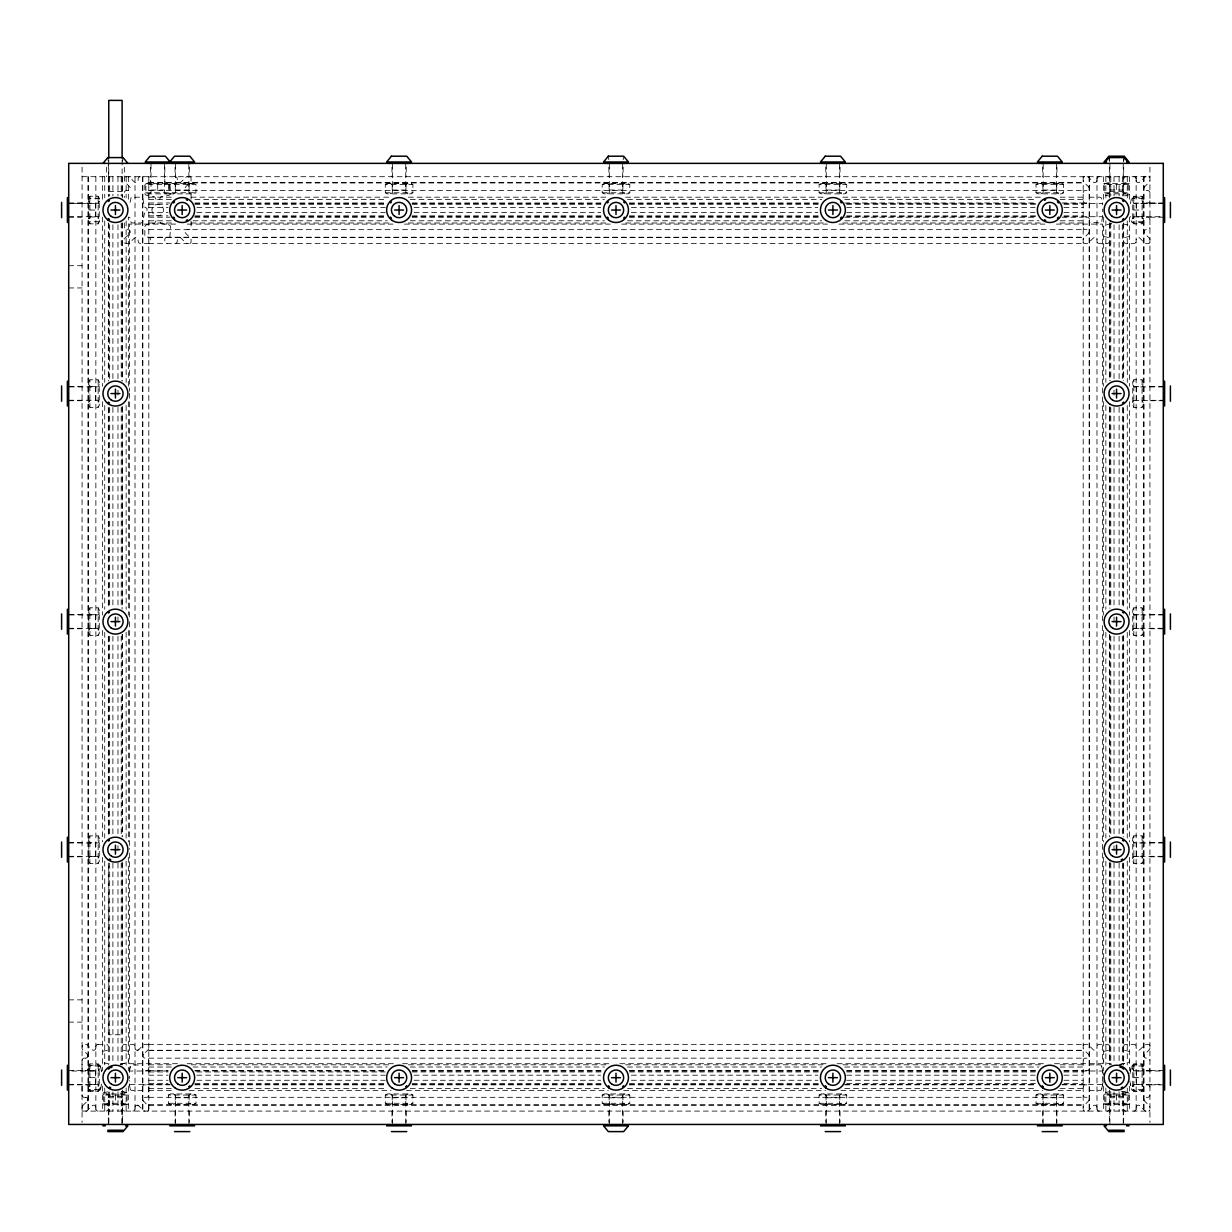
<?xml version="1.0" encoding="UTF-8"?>
<svg xmlns="http://www.w3.org/2000/svg" width="1232" height="1232" viewBox="0 0 1232 1232"><rect width="100%" height="100%" fill="white"/><g stroke="black" fill="none" stroke-linecap="round" stroke-linejoin="round"><path stroke-width="0.75" stroke-dasharray="5 3.75" d="M95.819 1048.062A2.218 2.218 0 0 1 92.015 1049.633L87.395 1045.013A2.218 2.218 0 0 0 85.87 1044.351L82.344 1044.69L82.02 1048.155A2.218 2.218 0 0 0 82.667 1049.726L87.349 1054.346M88.304 1065.603L98.468 1064.818A2.218 2.218 0 0 1 100.654 1066.635L101.563 1071.393M102.549 1051.358L106.091 1050.588A2.218 2.218 0 0 0 108.277 1048.355M128.344 1103.98L124.74 1104.873A2.218 2.218 0 0 0 122.507 1107.091M142.573 1089.735L141.757 1090.628L132.363 1090.628A2.218 2.218 0 0 1 130.176 1088.826L129.283 1084.129L130.222 1088.826M1083.19 177.824L1084.299 176.715M1089.427 198.075L1090.197 197.197L1099.591 197.182A2.218 2.218 0 0 1 1101.778 198.999L1102.686 203.757M1103.656 183.83L1107.214 182.952A2.218 2.218 0 0 0 1109.447 180.719M1129.451 236.452L1125.909 237.222A2.218 2.218 0 0 0 1123.676 239.455M1083.19 1045.475L1084.021 1044.397L1086.994 1044.351A2.218 2.218 0 0 1 1088.564 1045.013L1093.184 1049.633A2.218 2.218 0 0 0 1096.988 1048.062M1143.696 222.222L1133.532 222.992A2.218 2.218 0 0 1 1131.346 221.175L1130.437 216.432M1089.427 1065.711L1090.197 1064.833L1099.591 1064.818A2.218 2.218 0 0 1 1101.778 1066.635L1103.287 1074.566L1101.778 1066.635M1149.933 242.35L1149.102 243.428L1146.13 243.459A2.218 2.218 0 0 1 1144.559 242.812L1139.939 238.176A2.218 2.218 0 0 0 1136.135 239.763M1103.656 1051.481L1107.214 1050.588A2.218 2.218 0 0 0 1109.447 1048.355M1129.467 1103.98L1125.909 1104.873A2.218 2.218 0 0 0 1123.676 1107.091M1143.696 1089.735L1142.926 1090.628L1133.532 1090.628A2.218 2.218 0 0 1 1131.346 1088.826L1130.437 1084.068M1149.933 1109.986L1148.825 1111.095M122.599 161.146L123.092 157.588M623.161 159.76L623.654 156.202M1123.492 161.546L1124.231 156.202M1123.723 161.146L1124.215 157.588M89.027 1090.628L98.468 1090.628A2.218 2.218 0 0 0 100.654 1088.826L101.548 1084.129M129.329 1071.332L130.222 1066.635A2.218 2.218 0 0 1 132.363 1064.818L142.388 1065.172M1102.671 216.478L1101.778 221.175A2.218 2.218 0 0 1 1099.591 222.992L1089.427 222.222M1130.452 203.696L1131.346 198.999A2.218 2.218 0 0 1 1133.532 197.182L1142.926 197.197L1143.696 198.075M1089.427 1089.735L1090.197 1090.628L1099.591 1090.628A2.218 2.218 0 0 0 1101.778 1088.826L1103.256 1080.988M1131.346 1066.635L1129.867 1074.458L1131.346 1066.635A2.218 2.218 0 0 1 1133.532 1064.818L1142.926 1064.833L1143.696 1065.711M100.608 1088.826L101.517 1084.068M129.268 1071.393L130.176 1066.635M1101.778 1088.826L1102.686 1084.068M147.655 1111.095L148.718 1110.417L148.764 1107.306A2.218 2.218 0 0 0 148.163 1105.735L143.482 1101.1M145.761 184.523L146.023 183.414L169.385 183.414L169.385 193.871L146.023 193.871L145.761 184.523L195.98 184.523L195.98 192.762L193.886 193.871L170.478 193.871L168.384 192.762L168.384 184.523L170.478 183.414L193.886 183.414L195.98 184.523M103.442 1095.063L103.704 1093.939L127.081 1093.939L127.081 1104.396L103.704 1104.396L103.442 1095.063L127.343 1095.063M1104.611 184.523L1104.873 183.414L1128.25 183.414L1128.25 193.871L1104.873 193.871L1104.611 184.523L1128.512 184.523M1104.611 1095.063L1104.873 1093.939L1128.25 1093.939L1128.25 1104.396L1104.873 1104.396L1104.611 1095.063L1128.512 1095.063M98.16 203.372L99.268 201.139L98.16 203.388L68.715 203.388M88.812 402.479L89.921 400.261M99.268 384.677L98.16 386.91L68.715 386.925M88.812 630.522L89.921 628.289M99.268 612.72L98.16 614.937L68.715 614.953M88.812 858.55L89.921 856.317M99.268 840.748L98.16 842.981L89.921 842.75M98.16 1071.008L99.268 1068.775L98.16 1071.024L68.715 1071.024M1133.84 216.724L1132.732 218.942L1133.84 216.709L1163.285 216.724M1142.079 203.372L1143.188 201.139L1142.079 203.388M1132.732 402.479L1133.84 400.261M1142.079 386.91L1143.188 384.677M1132.732 630.522L1133.84 628.289L1163.285 628.274M1142.079 614.937L1143.188 612.72M1132.732 858.55L1133.84 856.317L1163.285 856.317M1143.188 840.748L1142.079 842.981L1133.84 842.75M1133.84 1084.36L1132.732 1086.593L1133.84 1084.345L1163.285 1084.345M88.812 198.337L89.921 196.242L98.16 196.242L99.268 198.337L99.268 221.745L98.16 223.839L89.921 223.839L88.812 221.745L88.812 198.337L99.268 198.352M89.921 379.795L88.812 381.874L88.812 405.297L89.921 407.376L98.16 407.376L99.268 405.297L99.268 381.874L98.16 379.795L89.921 379.795L89.921 407.376M89.921 607.823L88.812 609.902L88.812 633.325L89.921 635.404L98.16 635.404L99.268 633.325L99.268 609.902L98.16 607.823L89.921 607.823L89.921 635.404M89.921 835.85L88.812 837.945L88.812 861.353L89.921 863.447L98.16 863.447L99.268 861.353L99.268 837.945L98.16 835.85L89.921 835.85L89.921 863.447M88.812 1065.973L89.921 1063.894L98.16 1063.894L99.268 1065.973L99.268 1089.396L98.16 1091.475L89.921 1091.475L88.812 1089.396L88.812 1065.973L99.268 1066.003M1132.732 198.337L1133.84 196.242L1142.079 196.242L1143.188 198.337L1143.188 221.745L1142.079 223.839L1133.84 223.839L1132.732 221.745L1132.732 198.337L1143.188 198.352M1133.84 379.795L1132.732 381.874L1132.732 405.297L1133.84 407.376L1142.079 407.376L1143.188 405.297L1143.188 381.874L1142.079 379.795L1133.84 379.795L1133.84 407.376M1133.84 607.823L1132.732 609.902L1132.732 633.325L1133.84 635.404L1142.079 635.404L1143.188 633.325L1143.188 609.902L1142.079 607.823L1133.84 607.823L1133.84 635.404M1133.84 835.85L1132.732 837.945L1132.732 861.353L1133.84 863.447L1142.079 863.447L1143.188 861.353L1143.188 837.945L1142.079 835.85L1133.84 835.85L1133.84 863.447M1132.732 1065.973L1133.84 1063.894L1142.079 1063.894L1143.188 1065.973L1143.188 1089.396L1142.079 1091.475L1133.84 1091.475L1132.732 1089.396L1132.732 1065.973L1143.188 1066.003M82.667 1105.735L87.349 1101.1M138.816 1049.633A2.218 2.218 0 0 1 135.012 1048.062A2.218 2.218 0 0 0 138.769 1049.633L143.436 1045.013A2.218 2.218 0 0 1 144.96 1044.351L148.487 1044.69L148.764 1048.155A2.218 2.218 0 0 1 148.163 1049.726L143.482 1054.346M385.293 184.523L387.387 183.414L410.795 183.414L412.889 184.523L412.889 192.762L410.795 193.871L387.387 193.871L385.293 192.762L385.293 184.523L412.889 184.523M602.202 184.523L604.296 183.414L627.704 183.414L629.798 184.523L629.798 192.762L627.704 193.871L604.296 193.871L602.202 192.762L602.202 184.523L629.798 184.523M819.111 184.523L821.205 183.414L844.613 183.414L846.707 184.523L846.707 192.762L844.613 193.871L821.205 193.871L819.111 192.762L819.111 184.523L846.707 184.523M1036.02 184.523L1038.114 183.414L1061.522 183.414L1063.616 184.523L1063.616 192.762L1061.522 193.871L1038.114 193.871L1036.02 192.762L1036.02 184.523L1063.616 184.523M168.384 1095.063L170.478 1093.939L193.886 1093.939L195.98 1095.063L195.98 1103.287L193.886 1104.396L170.478 1104.396L168.384 1103.287L168.384 1095.063L195.98 1095.063M385.293 1095.063L387.387 1093.939L410.795 1093.939L412.889 1095.063L412.889 1103.287L410.795 1104.396L387.387 1104.396L385.293 1103.287L385.293 1095.063L412.889 1095.063M602.202 1095.063L604.296 1093.939L627.704 1093.939L629.798 1095.063L629.798 1103.287L627.704 1104.396L604.296 1104.396L602.202 1103.287L602.202 1095.063L629.798 1095.063M819.111 1095.063L821.205 1093.939L844.613 1093.939L846.707 1095.063L846.707 1103.287L844.613 1104.396L821.205 1104.396L819.111 1103.287L819.111 1095.063L846.707 1095.063M1036.02 1095.063L1038.114 1093.939L1061.522 1093.939L1063.616 1095.063L1063.616 1103.287L1061.522 1104.396L1038.114 1104.396L1036.02 1103.287L1036.02 1095.063L1063.616 1095.063M164.364 184.523L166.597 183.414M148.826 193.871L151.043 192.762L151.028 163.317M188.85 184.523L191.083 183.414M173.281 193.871L175.498 192.762L175.514 163.317M405.759 184.523L407.992 183.414M390.19 193.871L392.423 192.762L392.423 163.317M622.668 184.523L624.901 183.414M607.099 193.871L609.332 192.762L609.332 163.317M839.577 184.523L841.81 183.414M824.008 193.871L826.241 192.762L826.256 163.317M1056.502 184.523L1058.719 183.414M1040.917 193.871L1043.15 192.762L1043.165 163.317M1123.23 184.523L1125.447 183.414M1107.676 193.871L1109.893 192.762L1109.893 163.317M124.278 1093.939L122.06 1095.063L122.06 1124.493M106.506 1104.396L108.724 1103.287M191.083 1093.939L188.85 1095.063L188.835 1124.493M173.281 1104.396L175.498 1103.287M407.992 1093.939L405.759 1095.063L405.744 1124.493M390.19 1104.396L392.423 1103.287M624.901 1093.939L622.668 1095.063L622.668 1124.493M607.099 1104.396L609.332 1103.287M841.81 1093.939L839.577 1095.063L839.577 1124.493M824.008 1104.396L826.241 1103.287M1058.719 1093.939L1056.502 1095.063L1056.486 1124.493M1040.917 1104.396L1043.15 1103.287M1125.447 1093.939L1123.23 1095.063L1123.23 1124.493M1107.676 1104.396L1109.893 1103.287M99.268 221.729L88.812 221.729M1143.188 221.729L1132.732 221.729M99.268 1089.365L88.812 1089.365M1143.188 1089.365L1132.732 1089.365M159.482 199.368L160.868 196.812L168.799 195.303A2.218 2.218 0 0 0 170.617 193.116L169.831 182.952M169.831 237.222L170.617 227.058A2.218 2.218 0 0 0 168.799 224.871L160.776 223.331L159.482 220.805M1124.477 195.903L1127.65 195.303A2.218 2.218 0 0 0 1129.467 193.116M1111.803 223.67L1105.474 224.871A2.218 2.218 0 0 0 1103.656 227.058M120.197 1064.155L126.526 1062.939A2.218 2.218 0 0 0 128.344 1060.752M107.523 1091.906L104.304 1092.507A2.218 2.218 0 0 0 102.487 1094.694M1119.734 1064.448L1127.65 1062.939A2.218 2.218 0 0 0 1129.467 1060.752M1110.217 1091.614L1105.474 1092.507A2.218 2.218 0 0 0 1103.656 1094.694M120.228 1064.125L126.48 1062.939M1119.826 1064.433L1127.65 1062.939M125.448 176.715L124.417 177.408L124.34 180.519A2.218 2.218 0 0 0 124.986 182.09L129.606 186.71A2.218 2.218 0 0 1 128.036 190.513L126.557 190.513A2.218 2.218 0 0 0 124.34 192.731L124.34 197.536M156.048 220.79L154.539 223.362L146.608 224.871A2.218 2.218 0 0 0 144.806 227.058L144.868 236.683L148.364 237.222A2.218 2.218 0 0 1 150.581 239.455L150.581 241.241A2.218 2.218 0 0 1 148.364 243.459L140.356 243.459A2.218 2.218 0 0 1 138.138 241.241L138.138 239.763A2.218 2.218 0 0 0 134.334 238.176L129.714 242.812A2.218 2.218 0 0 1 128.128 243.459L124.663 243.135L124.34 239.655A2.218 2.218 0 0 1 124.986 238.084L129.606 233.464A2.218 2.218 0 0 0 128.036 229.66L126.557 229.66A2.218 2.218 0 0 1 124.34 227.443L124.34 221.036M189.959 243.459L191.037 242.627L191.083 239.655A2.218 2.218 0 0 0 190.421 238.084L185.801 233.464A2.218 2.218 0 0 1 187.372 229.66M82.067 176.715L1149.933 176.715M148.81 182.644L1083.19 182.644M148.81 182.952L1083.19 182.952M151.028 190.021L164.38 190.021M175.514 190.021L188.835 190.021M392.423 190.021L405.744 190.021M609.332 190.021L622.668 190.021M826.256 190.021L839.577 190.021M1043.165 190.021L1056.486 190.021M1109.893 190.021L1123.23 190.021M148.81 190.513L1083.19 190.513M108.77 191.407L122.107 191.407M1109.893 191.407L1123.23 191.407M145.761 192.762L195.98 192.762M385.293 192.762L412.889 192.762M602.202 192.762L629.798 192.762M819.111 192.762L846.707 192.762M1036.02 192.762L1063.616 192.762M1104.611 192.762L1128.512 192.762M148.81 197.182L171.879 197.182M191.099 197.182L389.127 197.182M408.362 197.182L606.39 197.182M625.61 197.182L823.638 197.182M842.873 197.182L1040.901 197.182M1060.121 197.182L1083.19 197.182M148.81 199.384L171.879 199.384M194.949 199.384L387.218 199.384M410.287 199.384L604.465 199.384M627.535 199.384L821.713 199.384M844.782 199.384L1037.051 199.384M1060.121 199.384L1083.19 199.384M68.715 202.972L82.067 202.972M148.81 202.972L169.954 202.972M194.949 202.972L387.218 202.972M412.212 202.972L602.54 202.972M629.46 202.972L819.788 202.972M844.782 202.972L1037.051 202.972M1062.046 202.972L1083.19 202.972M1149.933 202.972L1163.285 202.972M68.715 203.372L98.16 203.141M194.841 203.372L385.216 203.372M412.135 203.372L602.51 203.372M629.429 203.372L819.788 203.372M846.723 203.372L1037.082 203.372M1064.001 203.372L1102.594 203.372L1102.594 207.176M1133.84 203.141L1163.285 203.372M1163.285 203.388L1133.84 203.388L1132.732 201.155L1133.84 203.372M148.81 204.312L168.029 204.312M194.949 204.312L385.293 204.312M412.212 204.312L602.54 204.312M629.46 204.312L819.788 204.312M846.707 204.312L1037.051 204.312M1063.971 204.312L1083.19 204.312M148.81 207.546L168.029 207.546M196.874 207.546L385.293 207.546M414.121 207.546L600.615 207.546M631.385 207.546L817.879 207.546M846.707 207.546L1035.126 207.546M1063.971 207.546L1083.19 207.546M89.921 210.041L98.16 210.041M1133.84 210.041L1142.079 210.041M148.81 212.628L168.029 212.628M196.874 212.628L385.293 212.628M414.121 212.628L600.615 212.628M631.385 212.628L817.879 212.628M846.707 212.628L1035.126 212.628M1063.971 212.628L1083.19 212.628M148.81 215.862L168.029 215.862M194.949 215.862L385.293 215.862M412.212 215.862L602.54 215.862M629.46 215.862L819.788 215.862M846.707 215.862L1037.051 215.862M1063.971 215.862L1083.19 215.862M68.715 216.724L98.16 216.709L99.268 218.926L98.16 216.724M194.841 216.724L385.216 216.724M412.135 216.724L602.51 216.724M629.429 216.724L819.788 216.724M846.723 216.724L1037.082 216.724M1064.001 216.724L1102.594 216.724L1102.594 209.086M89.921 216.94L98.16 216.94M1133.84 216.94L1142.079 216.94M68.715 217.202L82.067 217.202M148.81 217.202L169.954 217.202M194.949 217.202L387.218 217.202M412.212 217.202L602.54 217.202M629.46 217.202L819.788 217.202M844.782 217.202L1037.051 217.202M1062.046 217.202L1083.19 217.202M1149.933 217.202L1163.285 217.202M148.81 220.79L171.879 220.79M193.024 220.79L387.218 220.79M410.287 220.79L604.465 220.79M627.535 220.79L821.713 220.79M844.782 220.79L1038.976 220.79M1060.121 220.79L1083.19 220.79M148.81 222.992L171.879 222.992M191.099 222.992L389.127 222.992M408.362 222.992L606.39 222.992M625.61 222.992L823.638 222.992M842.873 222.992L1040.901 222.992M1060.121 222.992L1083.19 222.992M175.606 224.101L129.452 224.101L129.452 391.252M187.141 224.101L392.916 224.101M404.466 224.101L610.225 224.101M621.775 224.101L827.534 224.101M839.084 224.101L1044.859 224.101M1056.394 224.101L1102.548 224.101L1102.548 395.102M148.81 229.66L1083.19 229.66M148.81 237.222L1083.19 237.222M148.81 237.53L1083.19 237.53M148.81 243.459L1083.19 243.459M68.715 265.712L82.067 265.712M68.715 287.949L82.067 287.949M68.715 386.509L82.067 386.509M1149.933 386.509L1163.285 386.509M89.921 386.679L98.16 386.679M1133.84 386.679L1142.079 386.679M1163.285 386.925L1133.84 386.91L1132.732 384.677M68.715 400.246L98.16 400.261L99.268 402.479M1133.84 400.477L1163.285 400.246M68.715 400.739L82.067 400.739M1149.933 400.739L1163.285 400.739M68.715 614.537L82.067 614.537M1149.933 614.537L1163.285 614.537M89.921 614.722L98.16 614.722M1133.84 614.722L1142.079 614.722M1163.285 614.953L1133.84 614.937L1132.732 612.72M68.715 628.274L98.16 628.289L99.268 630.522M89.921 628.52L98.16 628.52M1133.84 628.52L1142.079 628.52M68.715 628.782L82.067 628.782M1149.933 628.782L1163.285 628.782M68.715 842.58L82.067 842.58M1149.933 842.58L1163.285 842.58M68.715 842.996L95.418 842.996L95.418 856.317M1163.285 842.996L1136.582 842.996L1136.582 856.317M68.715 856.317L98.16 856.317L99.268 858.55M89.921 856.548L98.16 856.548M1133.84 856.548L1142.079 856.548M68.715 856.81L82.067 856.81M1149.933 856.81L1163.285 856.81M68.715 999.86L82.067 999.86M68.715 1022.113L82.067 1022.113M98.036 1044.351L106.091 1044.351A2.218 2.218 0 0 1 108.277 1046.584M148.81 1044.351L1083.19 1044.351M148.81 1050.28L1083.19 1050.28M128.313 1051.25L124.74 1050.588A2.218 2.218 0 0 1 122.507 1048.355M148.81 1050.588L1083.19 1050.588M85.778 1058.149L84.253 1058.149A2.218 2.218 0 0 0 82.067 1060.382L82.02 1068.39A2.218 2.218 0 0 0 84.3 1070.608L86.071 1070.608A2.218 2.218 0 0 0 88.257 1068.39M148.81 1058.149L1083.19 1058.149M177.531 1063.709L129.452 1063.709L129.452 848.525M187.141 1063.709L394.841 1063.709M402.541 1063.709L612.15 1063.709M619.85 1063.709L829.459 1063.709M837.159 1063.709L1044.859 1063.709M1054.469 1063.709L1102.548 1063.709L1102.548 852.375M148.81 1064.818L171.879 1064.818M191.099 1064.818L389.127 1064.818M408.362 1064.818L606.39 1064.818M625.61 1064.818L823.638 1064.818M842.873 1064.818L1040.901 1064.818M1060.121 1064.818L1083.19 1064.818M148.81 1067.02L171.879 1067.02M193.024 1067.02L387.218 1067.02M410.287 1067.02L604.465 1067.02M627.535 1067.02L821.713 1067.02M844.782 1067.02L1038.976 1067.02M1060.121 1067.02L1083.19 1067.02M68.715 1070.608L82.067 1070.608M148.81 1070.608L168.029 1070.608M194.949 1070.608L385.293 1070.608M412.212 1070.608L602.54 1070.608M629.46 1070.608L819.788 1070.608M846.707 1070.608L1037.051 1070.608M1063.971 1070.608L1083.19 1070.608M1149.933 1070.608L1163.285 1070.608M89.921 1070.793L98.16 1070.793M1133.84 1070.793L1142.079 1070.793M168.076 1071.008L129.499 1071.008L129.499 1078.631M194.995 1071.008L385.339 1071.008M412.243 1071.008L602.587 1071.008M629.506 1071.008L819.834 1071.008M846.754 1071.008L1037.098 1071.008M1064.017 1071.008L1102.594 1071.008L1102.594 1074.828M1133.84 1071.008L1132.732 1068.775L1133.84 1071.024L1163.285 1071.008M148.81 1071.948L168.029 1071.948M196.874 1071.948L385.293 1071.948M412.212 1071.948L602.54 1071.948M629.46 1071.948L819.788 1071.948M846.707 1071.948L1035.126 1071.948M1063.971 1071.948L1083.19 1071.948M148.81 1075.182L168.029 1075.182M196.874 1075.182L385.293 1075.182M414.121 1075.182L600.615 1075.182M631.385 1075.182L817.879 1075.182M846.707 1075.182L1035.126 1075.182M1063.971 1075.182L1083.19 1075.182M89.921 1077.677L98.16 1077.677M1133.84 1077.677L1142.079 1077.677M148.81 1080.264L168.029 1080.264M196.874 1080.264L385.293 1080.264M414.121 1080.264L600.615 1080.264M631.385 1080.264L817.879 1080.264M846.707 1080.264L1035.126 1080.264M1063.971 1080.264L1083.19 1080.264M148.81 1083.498L168.029 1083.498M194.949 1083.498L385.293 1083.498M412.212 1083.498L602.54 1083.498M629.46 1083.498L819.788 1083.498M846.707 1083.498L1037.051 1083.498M1063.971 1083.498L1083.19 1083.498M68.715 1084.36L98.16 1084.345L99.268 1086.562L98.16 1084.36M170.001 1084.36L129.499 1084.36L129.499 1080.541M194.995 1084.36L387.248 1084.36M412.243 1084.36L602.587 1084.36M629.506 1084.36L819.834 1084.36M844.829 1084.36L1037.098 1084.36M1062.092 1084.36L1102.594 1084.36L1102.594 1076.737M89.921 1084.576L98.16 1084.576M1133.84 1084.576L1142.079 1084.576M68.715 1084.853L82.067 1084.853M148.81 1084.853L169.954 1084.853M194.949 1084.853L387.218 1084.853M412.212 1084.853L602.54 1084.853M629.46 1084.853L819.788 1084.853M844.782 1084.853L1037.051 1084.853M1062.046 1084.853L1083.19 1084.853M1149.933 1084.853L1163.285 1084.853M148.81 1088.426L171.879 1088.426M194.949 1088.426L387.218 1088.426M410.287 1088.426L604.465 1088.426M627.535 1088.426L821.713 1088.426M844.782 1088.426L1037.051 1088.426M1060.121 1088.426L1083.19 1088.426M148.81 1090.628L173.804 1090.628M189.189 1090.628L391.052 1090.628M406.437 1090.628L608.315 1090.628M623.685 1090.628L825.563 1090.628M840.948 1090.628L1042.811 1090.628M1058.196 1090.628L1083.19 1090.628M1109.893 1096.418L1123.23 1096.418M85.778 1097.312L84.253 1097.312A2.218 2.218 0 0 1 82.02 1095.079L82.02 1087.071A2.218 2.218 0 0 1 84.253 1084.853L86.071 1084.853A2.218 2.218 0 0 1 88.257 1087.071M148.81 1097.312L1083.19 1097.312M108.724 1097.789L122.06 1097.789M175.514 1097.789L188.835 1097.789M392.423 1097.789L405.744 1097.789M609.332 1097.789L622.668 1097.789M826.256 1097.789L839.577 1097.789M1043.165 1097.789L1056.486 1097.789M1109.893 1097.789L1123.23 1097.789M103.442 1103.287L127.343 1103.287M168.384 1103.287L195.98 1103.287M385.293 1103.287L412.889 1103.287M602.202 1103.287L629.798 1103.287M819.111 1103.287L846.707 1103.287M1036.02 1103.287L1063.616 1103.287M1104.611 1103.287L1128.512 1103.287M103.257 1104.858L106.091 1104.873A2.218 2.218 0 0 1 108.324 1107.091M148.81 1104.873L1083.19 1104.873M148.81 1105.166L1083.19 1105.166M82.067 1111.095L1149.933 1111.095M1148.825 176.715L1149.933 177.824M189.959 176.715L191.037 177.547L191.083 180.519A2.218 2.218 0 0 1 190.421 182.09L185.801 186.71A2.218 2.218 0 0 0 187.372 190.513M156.048 199.384L154.539 196.812L146.608 195.303A2.218 2.218 0 0 1 144.806 193.116L144.868 183.491L148.364 182.952A2.218 2.218 0 0 0 150.581 180.719L150.581 178.948A2.218 2.218 0 0 0 148.364 176.715M1084.299 1111.095L1083.19 1109.986M1110.217 196.211L1105.474 195.303A2.218 2.218 0 0 1 1103.656 193.116M1122.953 223.978L1127.65 224.871A2.218 2.218 0 0 1 1129.467 227.058M1111.803 1064.155L1105.474 1062.939A2.218 2.218 0 0 1 1103.656 1060.752M1124.477 1091.906L1127.65 1092.507A2.218 2.218 0 0 1 1129.467 1094.694M1121.397 1091.321L1127.65 1092.507M109.094 1063.847L104.304 1062.939A2.218 2.218 0 0 1 102.533 1060.752M121.829 1091.629L126.526 1092.507A2.218 2.218 0 0 1 128.297 1094.694M121.737 1091.614L126.48 1092.507M1107.676 183.414L1109.893 184.523M1125.447 193.871L1123.23 192.762L1123.23 163.317M1040.917 183.414L1043.15 184.523M1058.719 193.871L1056.502 192.762L1056.486 163.317M824.008 183.414L826.241 184.523M841.81 193.871L839.577 192.762L839.577 163.317M607.099 183.414L609.332 184.523M624.901 193.871L622.668 192.762L622.668 163.317M390.19 183.414L392.423 184.523M407.992 193.871L405.759 192.762L405.744 163.317M173.281 183.414L175.498 184.523M191.083 193.871L188.85 192.762L188.835 163.317M148.826 183.414L151.043 184.523M166.597 193.871L164.364 192.762L164.38 163.317M1107.676 1093.939L1109.893 1095.063L1109.893 1124.493M1123.23 1103.287L1125.447 1104.396M1040.917 1093.939L1043.15 1095.063L1043.165 1124.493M1056.502 1103.287L1058.719 1104.396M824.008 1093.939L826.241 1095.063L826.256 1124.493M839.577 1103.287L841.81 1104.396M607.099 1093.939L609.332 1095.063L609.332 1124.493M622.668 1103.287L624.901 1104.396M390.19 1093.939L392.423 1095.063L392.423 1124.493M405.759 1103.287L407.992 1104.396M173.281 1093.939L175.498 1095.063L175.514 1124.493M188.85 1103.287L191.083 1104.396M106.506 1093.939L108.724 1095.063L108.724 1124.493M122.06 1103.287L124.278 1104.396M138.816 1105.828A2.218 2.218 0 0 0 135.012 1107.399A2.218 2.218 0 0 1 138.769 1105.828L143.436 1110.448A2.218 2.218 0 0 0 145.006 1111.095M89.921 203.388L88.812 201.155L89.921 203.372M1142.079 400.261L1143.188 402.479M1142.079 628.289L1143.188 630.522M1142.079 856.317L1143.188 858.55M1132.732 840.748L1133.84 842.981M88.812 384.677L89.921 386.91M88.812 612.72L89.921 614.937M88.812 840.748L89.921 842.981M1103.672 236.452L1107.214 237.222A2.218 2.218 0 0 1 1109.447 239.455M1129.467 1051.481L1125.909 1050.588A2.218 2.218 0 0 1 1123.676 1048.355M82.113 1110.278L82.02 1107.306A2.218 2.218 0 0 1 82.713 1105.735M1129.867 1080.988L1131.346 1088.826M100.608 1066.635L101.501 1071.332M1108.892 156.202L1109.632 161.546M1108.908 157.588L1109.401 161.146M608.346 156.202L608.839 159.76M107.785 157.588L108.277 161.146M1129.467 183.83L1125.909 182.952A2.218 2.218 0 0 1 1123.676 180.719M1149.933 1045.475L1149.102 1044.397L1146.13 1044.351A2.218 2.218 0 0 0 1144.559 1045.013L1139.939 1049.633A2.218 2.218 0 0 1 1136.135 1048.062M1083.19 242.35L1084.021 243.428L1086.994 243.459A2.218 2.218 0 0 0 1088.564 242.812L1093.184 238.176A2.218 2.218 0 0 1 1096.988 239.763M1103.656 1103.98L1107.214 1104.873A2.218 2.218 0 0 1 1109.447 1107.091M1149.933 167.182L1149.933 1122.537M1144.004 176.715L1144.004 1111.095M1143.696 176.715L1143.696 1111.095M1142.079 196.242L1142.079 223.839M1142.079 379.795L1142.079 407.376M1142.079 607.823L1142.079 635.404M1142.079 835.85L1142.079 863.447M1142.079 1063.894L1142.079 1091.475M1136.582 203.372L1136.582 216.724M1136.582 386.925L1136.582 400.246M1136.582 614.953L1136.582 628.274M1136.582 1071.008L1136.582 1084.36M1136.135 176.715L1136.135 1111.095M1133.84 196.242L1133.84 223.839M1133.84 1063.894L1133.84 1091.475M1129.467 176.715L1129.467 201.709M1129.467 217.094L1129.467 386.278M1129.467 401.663L1129.467 615.076M1129.467 630.445L1129.467 841.933M1129.467 857.318L1129.467 1070.731M1129.467 1086.1L1129.467 1111.095M1127.265 176.715L1127.265 197.859M1127.265 220.944L1127.265 382.428M1127.265 405.513L1127.265 609.301M1127.265 632.37L1127.265 838.083M1127.265 861.168L1127.265 1064.956M1127.265 1088.025L1127.265 1111.095M1123.676 167.182L1123.676 195.95M1123.676 222.853L1123.676 380.519M1123.676 407.422L1123.676 607.376M1123.676 636.22L1123.676 836.174M1123.676 863.078L1123.676 1064.956M1123.676 1091.875L1123.676 1122.537M1123.23 224.101L1123.23 379.733M1123.23 408.547L1123.23 608.362M1123.23 635.265L1123.23 837.005M1123.23 863.894L1123.23 1063.709M1122.337 176.715L1122.337 195.95M1122.337 224.778L1122.337 378.594M1122.337 407.422L1122.337 607.376M1122.337 636.22L1122.337 834.249M1122.337 863.078L1122.337 1063.031M1122.337 1091.875L1122.337 1111.095M1119.103 176.715L1119.103 195.95M1119.103 224.778L1119.103 378.594M1119.103 407.422L1119.103 607.376M1119.103 636.22L1119.103 834.249M1119.103 863.078L1119.103 1063.031M1119.103 1091.875L1119.103 1111.095M1116.562 184.523L1116.562 192.762M1116.562 1095.063L1116.562 1103.287M1114.021 176.715L1114.021 195.95M1114.021 224.778L1114.021 378.594M1114.021 390.128L1114.021 397.813M1114.021 407.422L1114.021 607.376M1114.021 616.986L1114.021 624.686M1114.021 636.22L1114.021 834.249M1114.021 845.783L1114.021 853.468M1114.021 863.078L1114.021 1063.031M1114.021 1091.875L1114.021 1111.095M1110.787 176.715L1110.787 195.95M1110.787 222.853L1110.787 380.519M1110.787 407.422L1110.787 607.376M1110.787 636.22L1110.787 836.174M1110.787 863.078L1110.787 1064.956M1110.787 1091.875L1110.787 1111.095M1109.893 224.101L1109.893 379.733M1109.893 406.622L1109.893 608.362M1109.893 635.265L1109.893 837.005M1109.893 861.969L1109.893 1063.709M1109.447 167.182L1109.447 197.859M1109.447 222.853L1109.447 380.519M1109.447 407.422L1109.447 607.376M1109.447 634.295L1109.447 836.174M1109.447 863.078L1109.447 1064.956M1109.447 1089.95L1109.447 1122.537M1105.859 176.715L1105.859 197.859M1105.859 220.944L1105.859 382.428M1105.859 405.513L1105.859 609.301M1105.859 632.37L1105.859 838.083M1105.859 861.168L1105.859 1064.956M1105.859 1088.025L1105.859 1111.095M1103.656 176.715L1103.656 201.709M1103.656 217.094L1103.656 386.278M1103.656 401.663L1103.656 615.076M1103.656 630.445L1103.656 841.933M1103.656 857.318L1103.656 1070.731M1103.656 1086.1L1103.656 1111.095M1102.548 397.027L1102.548 623.731M1102.548 625.656L1102.548 850.45M1096.988 176.715L1096.988 1111.095M1089.427 176.715L1089.427 1111.095M1089.119 176.715L1089.119 1111.095M1083.19 176.715L1083.19 1111.095M1056.933 167.182L1056.933 176.715M1056.933 1111.095L1056.933 1122.537M1056.717 184.523L1056.717 192.762M1056.717 1095.063L1056.717 1103.287M1042.919 184.523L1042.919 192.762M1042.919 1095.063L1042.919 1103.287M1042.703 167.182L1042.703 176.715M1042.703 1111.095L1042.703 1122.537M840.024 167.182L840.024 176.715M840.024 1111.095L840.024 1122.537M839.808 184.523L839.808 192.762M839.808 1095.063L839.808 1103.287M826.01 184.523L826.01 192.762M826.01 1095.063L826.01 1103.287M825.794 167.182L825.794 176.715M825.794 1111.095L825.794 1122.537M623.115 167.182L623.115 176.715M623.115 1111.095L623.115 1122.537M622.899 184.523L622.899 192.762M622.899 1095.063L622.899 1103.287M609.101 184.523L609.101 192.762M609.101 1095.063L609.101 1103.287M608.885 167.182L608.885 176.715M608.885 1111.095L608.885 1122.537M406.206 167.182L406.206 176.715M405.99 184.523L405.99 192.762M405.99 1095.063L405.99 1103.287M406.206 1111.095L406.206 1122.537M392.192 184.523L392.192 192.762M392.192 1095.063L392.192 1103.287M391.976 167.182L391.976 176.715M391.976 1111.095L391.976 1122.537M191.083 199.137L191.083 192.731A2.218 2.218 0 0 0 188.85 190.513M191.083 221.036L191.083 227.443A2.218 2.218 0 0 1 188.85 229.66M189.297 167.182L189.297 176.715M189.081 184.523L189.081 192.762M189.081 1095.063L189.081 1103.287M189.297 1111.095L189.297 1122.537M175.283 184.523L175.283 192.762M175.283 1095.063L175.283 1103.287M175.067 167.182L175.067 176.715A2.218 2.218 0 0 1 177.285 178.948L177.285 180.426A2.218 2.218 0 0 0 181.089 181.997L185.709 177.362A2.218 2.218 0 0 1 187.279 176.715M175.067 1111.095L175.067 1122.537M164.826 167.182L164.826 176.715M157.711 184.523L157.711 192.762M150.581 167.182L150.581 176.715M148.81 176.715L148.81 1111.095M142.881 176.715L142.881 1111.095M142.573 176.715L142.573 1111.095M135.012 176.715L135.012 1111.095M129.452 393.177L129.452 619.896M129.452 621.806L129.452 846.6M128.344 176.715L128.344 201.709M128.344 386.278L128.344 217.094A2.218 2.218 0 0 1 130.561 219.435L131.116 222.93L140.741 222.992A2.218 2.218 0 0 0 142.927 221.175L144.467 213.151L146.978 211.966L147.008 208.439L144.437 206.914L142.927 198.999A2.218 2.218 0 0 0 140.741 197.182L131.116 197.259L130.561 200.739A2.218 2.218 0 0 1 129.452 202.664M128.344 401.663L128.344 615.076M128.344 630.445L128.344 841.933M128.344 857.318L128.344 1070.731M128.344 1086.1L128.344 1111.095M126.141 176.715L126.141 197.859M126.141 220.944L126.141 382.428M126.141 405.513L126.141 609.301M126.141 632.37L126.141 838.083M126.141 861.168L126.141 1064.956M126.141 1088.025L126.141 1111.095M124.34 167.182L124.34 176.715M122.553 176.715L122.553 197.859M122.553 222.853L122.553 380.519M122.553 407.422L122.553 607.376M122.553 634.295L122.553 836.174M122.553 863.078L122.553 1064.956M122.553 1089.95L122.553 1124.446M122.107 159.991L122.107 196.519M122.107 223.439L122.107 381.088M122.107 406.083L122.107 609.039M122.107 634.588L122.107 836.744M122.107 861.738L122.107 1034.772L108.77 1034.772L108.77 863.663M122.107 1123.107L122.107 1096.418L108.77 1096.418L108.77 1123.107M121.213 176.715L121.213 195.95M121.213 222.853L121.213 380.519M121.213 407.422L121.213 607.376M121.213 636.22L121.213 836.174M121.213 863.078L121.213 1064.956M121.213 1091.875L121.213 1111.095M117.979 176.715L117.979 195.95M117.979 224.778L117.979 378.594M117.979 390.128L117.979 397.813M117.979 407.422L117.979 607.376M117.979 616.986L117.979 624.686M117.979 636.22L117.979 834.249M117.979 845.783L117.979 853.468M117.979 863.078L117.979 1063.031M117.979 1091.875L117.979 1111.095M115.392 1095.063L115.392 1103.287M112.897 176.715L112.897 195.95M112.897 224.778L112.897 378.594M112.897 407.422L112.897 607.376M112.897 636.22L112.897 834.249M112.897 863.078L112.897 1063.031M112.897 1091.875L112.897 1111.095M109.663 176.715L109.663 195.95M109.663 224.778L109.663 378.594M109.663 407.422L109.663 607.376M109.663 636.22L109.663 834.249M109.663 863.078L109.663 1063.031M109.663 1091.875L109.663 1111.095M108.77 159.991L108.77 196.519M108.77 223.439L108.77 381.088M108.77 408.008L108.77 607.961M108.77 636.79L108.77 836.744M108.555 163.363L108.555 176.715M108.324 176.715L108.324 195.95M108.324 222.853L108.324 380.519M108.324 407.422L108.324 607.376M108.324 636.22L108.324 836.174M108.324 863.078L108.324 1064.956M108.324 1091.875L108.324 1124.446M106.537 167.182L106.537 176.715M104.735 176.715L104.735 197.859M104.735 220.944L104.735 382.428M104.735 405.513L104.735 609.301M104.735 632.37L104.735 838.083M104.735 861.168L104.735 1064.956M104.735 1088.025L104.735 1111.095M102.533 176.715L102.533 201.709M102.533 217.094L102.533 386.278M102.533 401.663L102.533 615.076M102.533 630.445L102.533 841.933M102.533 857.318L102.533 1070.731M102.533 1086.1L102.533 1111.095M98.16 196.242L98.16 223.839M98.16 379.795L98.16 407.376M98.16 607.823L98.16 635.404M98.16 835.85L98.16 863.447M98.16 1063.894L98.16 1091.475M95.865 176.715L95.865 1111.095M95.418 203.372L95.418 216.724M95.418 386.925L95.418 400.246M95.418 614.953L95.418 628.274M95.418 1071.008L95.418 1084.36M89.921 196.242L89.921 223.839M89.921 1063.894L89.921 1091.475M88.304 176.715L88.304 1111.095M87.996 176.715L87.996 1111.095M82.067 167.182L82.067 1122.537M1089.427 219.435A2.218 2.218 0 0 0 1087.194 217.202L1085.423 217.202A2.218 2.218 0 0 0 1083.19 219.435M1083.19 200.739A2.218 2.218 0 0 0 1085.423 202.972L1087.194 202.972A2.218 2.218 0 0 0 1089.427 200.739M1149.933 192.731A2.218 2.218 0 0 0 1147.7 190.513L1146.222 190.513A2.218 2.218 0 0 1 1144.651 186.71L1149.287 182.09A2.218 2.218 0 0 0 1149.933 180.519M1149.933 200.739A2.218 2.218 0 0 1 1147.7 202.972L1145.929 202.972A2.218 2.218 0 0 1 1143.696 200.739M1123.676 178.948A2.218 2.218 0 0 1 1125.909 176.715M1133.917 176.715A2.218 2.218 0 0 1 1136.135 178.948M1136.135 180.426A2.218 2.218 0 0 0 1139.939 181.997L1144.559 177.362A2.218 2.218 0 0 1 1146.13 176.715M1107.214 176.715A2.218 2.218 0 0 1 1109.447 178.948M1096.988 180.426A2.218 2.218 0 0 1 1093.184 181.997L1088.564 177.362A2.218 2.218 0 0 0 1086.994 176.715M1123.676 241.241A2.218 2.218 0 0 0 1125.909 243.459L1133.917 243.459A2.218 2.218 0 0 0 1136.135 241.241M1149.933 239.655A2.218 2.218 0 0 0 1149.287 238.084L1144.651 233.464A2.218 2.218 0 0 1 1146.222 229.66L1147.7 229.66A2.218 2.218 0 0 0 1149.933 227.443M1149.933 219.435A2.218 2.218 0 0 0 1147.7 217.202L1145.929 217.202A2.218 2.218 0 0 0 1143.696 219.435M1096.988 178.948A2.218 2.218 0 0 1 1099.206 176.715M1083.19 227.443A2.218 2.218 0 0 0 1085.423 229.66L1086.901 229.66A2.218 2.218 0 0 1 1088.472 233.464L1083.837 238.084A2.218 2.218 0 0 0 1083.19 239.655M1083.19 192.731A2.218 2.218 0 0 1 1085.423 190.513L1086.901 190.513A2.218 2.218 0 0 0 1088.472 186.71L1083.837 182.09A2.218 2.218 0 0 1 1083.19 180.519M1109.447 241.241A2.218 2.218 0 0 1 1107.214 243.459L1099.206 243.459A2.218 2.218 0 0 1 1096.988 241.241M167.059 182.952A2.218 2.218 0 0 1 164.826 180.719L164.826 178.948A2.218 2.218 0 0 1 167.059 176.715M167.059 237.222A2.218 2.218 0 0 0 164.826 239.455L164.826 241.241A2.218 2.218 0 0 0 167.059 243.459M175.067 243.459A2.218 2.218 0 0 0 177.285 241.241L177.285 239.763A2.218 2.218 0 0 1 181.089 238.176L185.709 242.812A2.218 2.218 0 0 0 187.279 243.459M140.356 176.715A2.218 2.218 0 0 0 138.138 178.948L138.138 180.426A2.218 2.218 0 0 1 134.334 181.997L129.714 177.362A2.218 2.218 0 0 0 128.128 176.715M1089.427 1068.39A2.218 2.218 0 0 1 1087.194 1070.608L1085.423 1070.608A2.218 2.218 0 0 1 1083.19 1068.39M1083.19 1087.071A2.218 2.218 0 0 1 1085.423 1084.853L1087.194 1084.853A2.218 2.218 0 0 1 1089.427 1087.071M1149.933 1095.079A2.218 2.218 0 0 1 1147.7 1097.312L1146.222 1097.312A2.218 2.218 0 0 0 1144.651 1101.1L1149.287 1105.735A2.218 2.218 0 0 1 1149.933 1107.306M1149.933 1087.071A2.218 2.218 0 0 0 1147.7 1084.853L1145.929 1084.853A2.218 2.218 0 0 0 1143.696 1087.071M1125.909 1111.095A2.218 2.218 0 0 1 1123.676 1108.877M1136.135 1108.877A2.218 2.218 0 0 1 1133.917 1111.095M1136.135 1107.399A2.218 2.218 0 0 1 1139.939 1105.828L1144.559 1110.448A2.218 2.218 0 0 0 1146.13 1111.095M1109.447 1108.877A2.218 2.218 0 0 1 1107.214 1111.095M1096.988 1107.399A2.218 2.218 0 0 0 1093.184 1105.828L1088.564 1110.448A2.218 2.218 0 0 1 1086.994 1111.095M1123.676 1046.584A2.218 2.218 0 0 1 1125.909 1044.351L1133.917 1044.351A2.218 2.218 0 0 1 1136.135 1046.584M1149.933 1048.155A2.218 2.218 0 0 1 1149.287 1049.726L1144.651 1054.346A2.218 2.218 0 0 0 1146.222 1058.149L1147.7 1058.149A2.218 2.218 0 0 1 1149.933 1060.382M1149.933 1068.39A2.218 2.218 0 0 1 1147.7 1070.608L1145.929 1070.608A2.218 2.218 0 0 1 1143.696 1068.39M1099.206 1111.095A2.218 2.218 0 0 1 1096.988 1108.877M1083.19 1060.382A2.218 2.218 0 0 1 1085.423 1058.149L1086.901 1058.149A2.218 2.218 0 0 0 1088.472 1054.346L1083.837 1049.726A2.218 2.218 0 0 1 1083.19 1048.155M1083.19 1095.079A2.218 2.218 0 0 0 1085.423 1097.312L1086.901 1097.312A2.218 2.218 0 0 1 1088.472 1101.1L1083.837 1105.735A2.218 2.218 0 0 0 1083.19 1107.306M1109.447 1046.584A2.218 2.218 0 0 0 1107.214 1044.351L1099.206 1044.351A2.218 2.218 0 0 0 1096.988 1046.584M142.527 1087.071A2.218 2.218 0 0 1 144.76 1084.853L146.577 1084.853A2.218 2.218 0 0 1 148.81 1087.071L148.764 1095.079A2.218 2.218 0 0 1 146.531 1097.312L145.053 1097.312A2.218 2.218 0 0 0 143.528 1101.1M124.786 1111.095A2.218 2.218 0 0 1 122.553 1108.877M135.012 1108.877A2.218 2.218 0 0 1 132.794 1111.095M108.324 1108.877A2.218 2.218 0 0 1 106.091 1111.095M95.865 1107.399A2.218 2.218 0 0 0 92.061 1105.828L87.395 1110.448A2.218 2.218 0 0 1 85.87 1111.095M122.507 1046.584A2.218 2.218 0 0 1 124.74 1044.351L132.794 1044.351A2.218 2.218 0 0 1 135.012 1046.584M143.528 1054.346A2.218 2.218 0 0 0 145.099 1058.149L146.577 1058.149A2.218 2.218 0 0 1 148.81 1060.382L148.764 1068.39A2.218 2.218 0 0 1 146.577 1070.608L144.76 1070.608A2.218 2.218 0 0 1 142.527 1068.39M98.083 1111.095A2.218 2.218 0 0 1 95.865 1108.877M85.732 1097.312A2.218 2.218 0 0 1 87.303 1101.1M95.865 1046.584A2.218 2.218 0 0 1 98.083 1044.351M87.303 1054.346A2.218 2.218 0 0 1 85.732 1058.149M152.044 208.916L151.936 210.41A5.79 5.79 0 0 0 156.526 215.754L158.035 215.862A5.79 5.79 0 0 0 163.379 211.257L163.486 209.763A5.79 5.79 0 0 0 158.882 204.42L157.373 204.312A5.79 5.79 0 0 0 152.044 208.916M89.921 216.724L88.812 218.942L89.921 216.709M89.921 1084.36L88.812 1086.593L89.921 1084.345M1143.188 1068.775L1142.079 1071.008L1143.188 1068.791M1143.188 218.926L1142.079 216.709L1143.188 218.942M1143.188 1086.562L1142.079 1084.345L1143.188 1086.593M89.921 1071.024L88.812 1068.791L89.921 1071.008"/><path stroke-width="1.5" d="M102.995 163.363L107.785 157.588L123.092 157.588L127.882 163.363M169.739 161.993L174.513 156.202L189.836 156.202L194.625 161.993L145.237 161.993L150.027 156.202L165.381 156.202L170.185 161.993M1104.118 163.363L1108.908 157.588L1124.215 157.588L1129.005 163.363M1106.475 161.993L1104.088 161.993L1108.892 156.202L1124.231 156.202L1129.036 161.993L1126.649 161.993M146.593 163.317L168.815 163.317M171.094 163.317L193.27 163.317M388.003 163.317L410.179 163.317M604.912 163.317L627.088 163.317M821.821 163.317L843.997 163.317M1038.73 163.317L1060.906 163.317M110.988 210.041L119.889 210.041M177.731 210.041L186.633 210.041M394.64 210.041L403.542 210.041M611.549 210.041L620.451 210.041M828.458 210.041L837.36 210.041M1045.367 210.041L1054.269 210.041M1112.111 210.041L1121.012 210.041M110.988 393.578L119.889 393.578M1112.111 393.578L1121.012 393.578M110.988 621.621L119.889 621.621M1112.111 621.621L1121.012 621.621M110.988 849.649L119.889 849.649M1112.111 849.649L1121.012 849.649M110.988 1077.677L119.889 1077.677M177.731 1077.677L186.633 1077.677M394.64 1077.677L403.542 1077.677M611.549 1077.677L620.451 1077.677M828.458 1077.677L837.36 1077.677M1045.367 1077.677L1054.269 1077.677M1112.111 1077.677L1121.012 1077.677M102.918 1125.832L105.305 1125.832M125.479 1125.832L127.866 1125.832L123.061 1131.607L107.723 1131.607M169.739 1125.832L194.625 1125.832M386.648 1125.832L411.534 1125.832M820.466 1125.832L845.352 1125.832M1037.375 1125.832L1062.261 1125.832M1106.475 1125.832L1104.088 1125.832L1108.892 1131.607L1124.231 1131.607M1126.649 1125.832L1129.036 1125.832M107.785 1130.237L123.092 1130.237M1108.908 1130.237L1124.215 1130.237M174.513 1131.607L189.836 1131.607M391.437 1131.607L406.745 1131.607M825.255 1131.607L840.563 1131.607M1042.164 1131.607L1057.487 1131.607M1170.4 202.371L1170.4 217.725M1170.4 385.924L1170.4 401.247M1170.4 613.952L1170.4 629.275M1170.4 841.995L1170.4 857.303M1170.4 1070.007L1170.4 1085.361M1164.61 197.567L1164.61 222.515M1164.61 381.135L1164.61 406.021M1164.61 609.178L1164.61 634.064M1164.61 837.206L1164.61 862.092M1164.61 1065.218L1164.61 1090.151M1116.562 205.59L1116.562 214.491M1116.562 389.127L1116.562 398.028M1116.562 617.17L1116.562 626.072M1116.562 845.198L1116.562 854.099M1116.562 1073.241L1116.562 1082.127M1049.818 205.59L1049.818 214.491M1049.818 1073.241L1049.818 1082.127M832.909 205.59L832.909 214.491M832.909 1073.241L832.909 1082.127M616 205.59L616 214.491M616 1073.241L616 1082.127M399.091 205.59L399.091 214.491M399.091 1073.241L399.091 1082.127M182.182 205.59L182.182 214.491M182.182 1073.241L182.182 1082.127M122.107 158.066L122.107 100.393L108.77 100.393L108.77 158.066M115.438 205.59L115.438 214.491M115.438 389.127L115.438 398.028M115.438 617.17L115.438 626.072M115.438 845.198L115.438 854.099M115.438 1073.241L115.438 1082.127M67.39 197.567L67.39 222.515M67.39 381.135L67.39 406.021M67.39 609.178L67.39 634.064M67.39 837.206L67.39 862.092M67.39 1065.218L67.39 1090.151M61.6 202.371L61.6 217.725M61.6 385.924L61.6 401.247M61.6 613.952L61.6 629.275M61.6 841.995L61.6 857.303M61.6 1070.007L61.6 1085.361M1058.38 217.125A11.103 11.103 0 0 1 1057.426 218.141M1045.737 220.374A11.103 11.103 0 0 1 1044.474 219.773M1044.474 200.308A11.103 11.103 0 0 1 1045.737 199.707M1057.426 201.94A11.103 11.103 0 0 1 1058.38 202.957M841.471 217.125A11.103 11.103 0 0 1 840.517 218.141M840.517 201.94A11.103 11.103 0 0 1 841.471 202.957M624.562 217.125A11.103 11.103 0 0 1 623.608 218.141M608.392 218.141A11.103 11.103 0 0 1 607.438 217.125M607.438 202.957A11.103 11.103 0 0 1 608.392 201.94M623.608 201.94A11.103 11.103 0 0 1 624.562 202.957M391.483 218.141A11.103 11.103 0 0 1 390.529 217.125M390.529 202.957A11.103 11.103 0 0 1 391.483 201.94M1043.288 1086.67A11.103 11.103 0 0 1 1042.21 1085.777M826.379 1086.67A11.103 11.103 0 0 1 825.301 1085.777M623.608 1085.777A11.103 11.103 0 0 1 622.53 1086.67M609.47 1086.67A11.103 11.103 0 0 1 608.392 1085.777M406.699 1085.777A11.103 11.103 0 0 1 405.621 1086.67M189.79 1085.777A11.103 11.103 0 0 1 188.712 1086.67M109.479 402.956A11.103 11.103 0 0 1 108.354 402.14M187.526 219.773A11.103 11.103 0 0 1 186.263 220.374M174.574 218.141A11.103 11.103 0 0 1 173.62 217.125M173.62 202.957A11.103 11.103 0 0 1 174.574 201.94M186.263 199.707A11.103 11.103 0 0 1 187.526 200.308M110.711 859.705A11.103 11.103 0 0 1 109.479 859.027M108.354 841.086A11.103 11.103 0 0 1 109.479 840.27M1122.521 859.027A11.103 11.103 0 0 1 1121.289 859.705M1122.521 840.27A11.103 11.103 0 0 1 1123.646 841.086M110.711 1087.733A11.103 11.103 0 0 1 109.479 1087.071M108.354 1069.13A11.103 11.103 0 0 1 109.479 1068.298M110.711 1067.636A11.103 11.103 0 0 1 112.004 1067.112M1122.521 1087.071A11.103 11.103 0 0 1 1121.289 1087.733M1119.996 1067.112A11.103 11.103 0 0 1 1121.289 1067.636M1122.521 1068.298A11.103 11.103 0 0 1 1123.646 1069.13M1123.646 218.603A11.103 11.103 0 0 1 1122.521 219.419M1122.521 200.662A11.103 11.103 0 0 1 1123.646 201.478M1122.521 612.242A11.103 11.103 0 0 1 1123.646 613.059M108.354 613.059A11.103 11.103 0 0 1 109.479 612.242M109.479 219.419A11.103 11.103 0 0 1 108.354 218.603M108.354 201.478A11.103 11.103 0 0 1 109.479 200.662M1123.646 402.14A11.103 11.103 0 0 1 1122.521 402.956M391.437 156.202L386.648 161.993L411.534 161.993L406.745 156.202L391.437 156.202M608.346 156.202L603.557 161.993L628.443 161.993L623.654 156.202L608.346 156.202M825.255 156.202L820.466 161.993L845.352 161.993L840.563 156.202L825.255 156.202M1042.164 156.202L1037.375 161.993L1062.261 161.993L1057.487 156.202L1042.164 156.202M628.443 1125.832L623.654 1131.607L608.346 1131.607L603.557 1125.832L628.443 1125.832M1163.285 163.363L68.715 163.363L68.715 1124.446L1163.285 1124.446L1163.285 163.363M1042.919 220.436A12.474 12.474 0 0 0 1062.261 210.826A12.474 12.474 0 0 0 1044.274 198.876A12.474 12.474 0 0 0 1042.919 220.436M1045.568 216.432A7.669 7.669 0 0 0 1057.487 210.518A7.669 7.669 0 0 0 1046.415 203.172A7.669 7.669 0 0 0 1045.568 216.432M826.01 220.436A12.474 12.474 0 0 0 845.352 210.826A12.474 12.474 0 0 0 827.365 198.876A12.474 12.474 0 0 0 826.01 220.436M828.659 216.432A7.669 7.669 0 0 0 840.563 210.518A7.669 7.669 0 0 0 829.49 203.172A7.669 7.669 0 0 0 828.659 216.432M609.101 220.436A12.474 12.474 0 0 0 628.443 210.826A12.474 12.474 0 0 0 610.456 198.876A12.474 12.474 0 0 0 609.101 220.436M611.75 216.432A7.669 7.669 0 0 0 623.654 210.518A7.669 7.669 0 0 0 612.581 203.172A7.669 7.669 0 0 0 611.75 216.432M392.192 220.436A12.474 12.474 0 0 0 411.534 210.826A12.474 12.474 0 0 0 393.547 198.876A12.474 12.474 0 0 0 392.192 220.436M394.841 216.432A7.669 7.669 0 0 0 406.745 210.518A7.669 7.669 0 0 0 395.672 203.172A7.669 7.669 0 0 0 394.841 216.432M1042.919 1088.072A12.474 12.474 0 0 0 1062.261 1078.462A12.474 12.474 0 0 0 1044.274 1066.512A12.474 12.474 0 0 0 1042.919 1088.072M1045.568 1084.083A7.669 7.669 0 0 0 1057.487 1078.169A7.669 7.669 0 0 0 1046.415 1070.808A7.669 7.669 0 0 0 1045.568 1084.083M826.01 1088.072A12.474 12.474 0 0 0 845.352 1078.462A12.474 12.474 0 0 0 827.365 1066.512A12.474 12.474 0 0 0 826.01 1088.072M828.659 1084.083A7.669 7.669 0 0 0 840.563 1078.169A7.669 7.669 0 0 0 829.49 1070.808A7.669 7.669 0 0 0 828.659 1084.083M609.101 1088.072A12.474 12.474 0 0 0 628.443 1078.462A12.474 12.474 0 0 0 610.456 1066.512A12.474 12.474 0 0 0 609.101 1088.072M611.75 1084.083A7.669 7.669 0 0 0 623.654 1078.169A7.669 7.669 0 0 0 612.581 1070.808A7.669 7.669 0 0 0 611.75 1084.083M392.192 1088.072A12.474 12.474 0 0 0 411.534 1078.462A12.474 12.474 0 0 0 393.547 1066.512A12.474 12.474 0 0 0 392.192 1088.072M394.841 1084.083A7.669 7.669 0 0 0 406.745 1078.169A7.669 7.669 0 0 0 395.672 1070.808A7.669 7.669 0 0 0 394.841 1084.083M175.283 1088.072A12.474 12.474 0 0 0 194.625 1078.462A12.474 12.474 0 0 0 176.638 1066.512A12.474 12.474 0 0 0 175.283 1088.072M177.932 1084.083A7.669 7.669 0 0 0 189.836 1078.169A7.669 7.669 0 0 0 178.763 1070.808A7.669 7.669 0 0 0 177.932 1084.083M107.892 403.511A12.474 12.474 0 0 0 127.805 395.149A12.474 12.474 0 0 0 110.603 382.089A12.474 12.474 0 0 0 107.892 403.511M110.803 399.692A7.669 7.669 0 0 0 123.046 394.548A7.669 7.669 0 0 0 112.466 386.509A7.669 7.669 0 0 0 110.803 399.692M175.283 220.436A12.474 12.474 0 0 0 194.625 210.826A12.474 12.474 0 0 0 176.638 198.876A12.474 12.474 0 0 0 175.283 220.436M177.932 216.432A7.669 7.669 0 0 0 189.836 210.518A7.669 7.669 0 0 0 178.763 203.172A7.669 7.669 0 0 0 177.932 216.432M107.892 859.582A12.474 12.474 0 0 0 127.805 851.22A12.474 12.474 0 0 0 110.603 838.16A12.474 12.474 0 0 0 107.892 859.582M111.604 856.302A7.669 7.669 0 0 0 123.108 849.649A7.669 7.669 0 0 0 111.604 842.996A7.669 7.669 0 0 0 111.604 856.302M1110.325 860.444A12.474 12.474 0 0 0 1129.036 849.649A12.474 12.474 0 0 0 1110.325 838.853A12.474 12.474 0 0 0 1110.325 860.444M1112.727 856.302A7.669 7.669 0 0 0 1124.231 849.649A7.669 7.669 0 0 0 1112.727 842.996A7.669 7.669 0 0 0 1112.727 856.302M109.201 1088.487A12.474 12.474 0 0 0 127.912 1077.677A12.474 12.474 0 0 0 109.201 1066.881A12.474 12.474 0 0 0 109.201 1088.487M111.604 1084.329A7.669 7.669 0 0 0 123.108 1077.677A7.669 7.669 0 0 0 111.604 1071.039A7.669 7.669 0 0 0 111.604 1084.329M1110.325 1088.487A12.474 12.474 0 0 0 1129.036 1077.677A12.474 12.474 0 0 0 1110.325 1066.881A12.474 12.474 0 0 0 1110.325 1088.487M1112.727 1084.329A7.669 7.669 0 0 0 1124.231 1077.677A7.669 7.669 0 0 0 1112.727 1071.039A7.669 7.669 0 0 0 1112.727 1084.329M1110.325 220.836A12.474 12.474 0 0 0 1129.036 210.041A12.474 12.474 0 0 0 1110.325 199.245A12.474 12.474 0 0 0 1110.325 220.836M1111.926 216.154A7.669 7.669 0 0 0 1124.169 211.011A7.669 7.669 0 0 0 1113.589 202.972A7.669 7.669 0 0 0 1111.926 216.154M1110.325 632.416A12.474 12.474 0 0 0 1129.036 621.621A12.474 12.474 0 0 0 1110.325 610.81A12.474 12.474 0 0 0 1110.325 632.416M1112.727 628.258A7.669 7.669 0 0 0 1124.231 621.621A7.669 7.669 0 0 0 1112.727 614.968A7.669 7.669 0 0 0 1112.727 628.258M107.892 631.554A12.474 12.474 0 0 0 127.805 623.176A12.474 12.474 0 0 0 110.603 610.117A12.474 12.474 0 0 0 107.892 631.554M110.803 627.735A7.669 7.669 0 0 0 123.046 622.576A7.669 7.669 0 0 0 112.466 614.537A7.669 7.669 0 0 0 110.803 627.735M107.892 219.974A12.474 12.474 0 0 0 127.805 211.611A12.474 12.474 0 0 0 110.603 198.552A12.474 12.474 0 0 0 107.892 219.974M110.803 216.154A7.669 7.669 0 0 0 123.046 211.011A7.669 7.669 0 0 0 112.466 202.972A7.669 7.669 0 0 0 110.803 216.154M1110.325 404.389A12.474 12.474 0 0 0 1129.036 393.578A12.474 12.474 0 0 0 1110.325 382.782A12.474 12.474 0 0 0 1110.325 404.389M1112.727 400.231A7.669 7.669 0 0 0 1124.231 393.578A7.669 7.669 0 0 0 1112.727 386.94A7.669 7.669 0 0 0 1112.727 400.231"/></g></svg>
